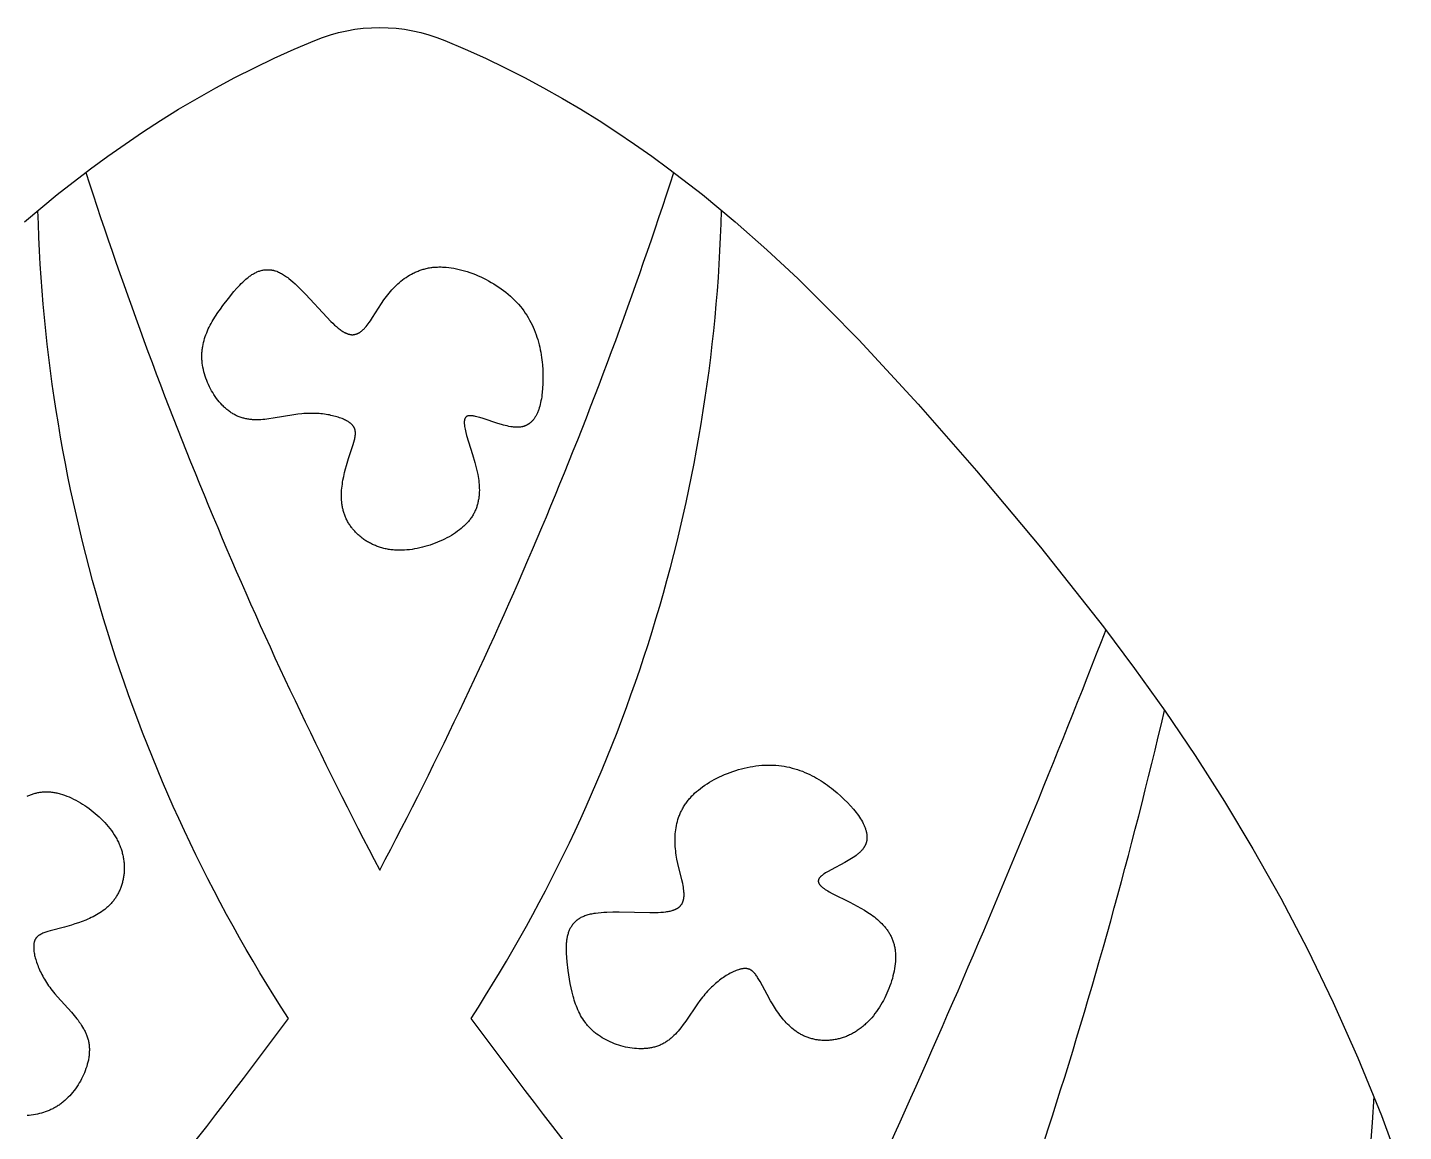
# Model space of a CAD drawing. Extents: x -66 to 16, y -52 to 43.
# Drawn here: x -52.13 to -35.99, y -23.08 to -10.13 of the extents above; entities that cross this region are included whole.
import ezdxf

# ---------------------------------------------------------------- set-up
doc = ezdxf.new("R2010")
doc.units = 0
doc.layers.add('CURVES', color=7, linetype='CONTINUOUS')
doc.layers.add('DEFAULT', color=7, linetype='CONTINUOUS')

msp = doc.modelspace()

# ---------------------------------------------------------------- linework, layer by layer
at = {"layer": 'CURVES'}
msp.add_lwpolyline([(-52.167, -12.41), (-51.784, -12.093), (-51.392, -11.789), (-51.191, -11.642), (-50.988, -11.499), (-50.781, -11.36), (-50.572, -11.224), (-50.359, -11.092), (-50.142, -10.964), (-49.922, -10.84), (-49.699, -10.72), (-49.471, -10.605), (-49.239, -10.493), (-49.003, -10.387), (-48.763, -10.284, -0.198273), (-47.237, -10.284), (-46.997, -10.387), (-46.761, -10.493), (-46.529, -10.605), (-46.301, -10.72), (-46.078, -10.84), (-45.858, -10.964), (-45.641, -11.092), (-45.428, -11.224), (-45.219, -11.36), (-45.012, -11.499), (-44.809, -11.642), (-44.608, -11.789), (-44.216, -12.093), (-43.833, -12.41), (-43.46, -12.74), (-43.094, -13.081), (-42.735, -13.434), (-42.381, -13.796), (-41.686, -14.549), (-41, -15.333), (-40.251, -16.226), (-39.512, -17.161), (-39.148, -17.649), (-38.79, -18.152), (-38.438, -18.671), (-38.094, -19.208), (-37.758, -19.765), (-37.433, -20.343), (-37.119, -20.943), (-36.816, -21.568), (-36.527, -22.217), (-36.252, -22.894), (-35.993, -23.599)], format="xyb", dxfattribs=at)
at = {"layer": 'DEFAULT'}
for points in [[(-51.448, -11.832, 0.043225), (-48, -20.015, 0.043225), (-44.552, -11.832)], [(-56.515, -17.196, 0.02083), (-52.612, -26.148, 0.021642), (-49.072, -21.753, -0.137874), (-52.009, -12.277)], [(-39.485, -17.196, -0.02083), (-43.388, -26.148, -0.021642), (-46.928, -21.753, 0.137874), (-43.991, -12.277)], [(-36.34, -22.671, -0.038967), (-37.732, -32.322), (-41.921, -27.823, 0.04124), (-38.796, -18.143)]]:
    msp.add_lwpolyline(points, format="xyb", dxfattribs=at)
for points in [[(-47.951, -13.328), (-47.936, -13.308), (-47.921, -13.288), (-47.906, -13.268), (-47.89, -13.248), (-47.874, -13.229), (-47.858, -13.21), (-47.841, -13.192), (-47.824, -13.174), (-47.806, -13.157), (-47.788, -13.14), (-47.77, -13.123), (-47.751, -13.108), (-47.732, -13.092), (-47.712, -13.078), (-47.692, -13.064), (-47.671, -13.05), (-47.65, -13.037), (-47.629, -13.025), (-47.607, -13.014), (-47.596, -13.008), (-47.585, -13.003), (-47.573, -12.998), (-47.562, -12.993), (-47.55, -12.989), (-47.539, -12.984), (-47.527, -12.98), (-47.515, -12.976), (-47.503, -12.972), (-47.491, -12.968), (-47.479, -12.965), (-47.466, -12.962), (-47.454, -12.959), (-47.441, -12.956), (-47.428, -12.953), (-47.415, -12.951), (-47.402, -12.949), (-47.389, -12.947), (-47.376, -12.945), (-47.362, -12.944), (-47.349, -12.943), (-47.335, -12.942), (-47.321, -12.942), (-47.307, -12.941), (-47.293, -12.941), (-47.279, -12.941), (-47.265, -12.942), (-47.25, -12.942), (-47.221, -12.944), (-47.191, -12.947), (-47.161, -12.952), (-47.13, -12.957), (-47.099, -12.963), (-47.068, -12.97), (-47.037, -12.978), (-47.005, -12.987), (-46.974, -12.996), (-46.942, -13.007), (-46.91, -13.019), (-46.879, -13.031), (-46.847, -13.044), (-46.816, -13.058), (-46.785, -13.073), (-46.754, -13.088), (-46.723, -13.105), (-46.693, -13.122), (-46.663, -13.139), (-46.633, -13.158), (-46.604, -13.177), (-46.576, -13.197), (-46.548, -13.217), (-46.521, -13.238), (-46.494, -13.26), (-46.468, -13.283), (-46.443, -13.305), (-46.419, -13.329), (-46.395, -13.353), (-46.373, -13.378), (-46.351, -13.403), (-46.331, -13.428), (-46.311, -13.454), (-46.293, -13.481), (-46.275, -13.508), (-46.259, -13.535), (-46.243, -13.563), (-46.228, -13.591), (-46.214, -13.619), (-46.201, -13.648), (-46.189, -13.676), (-46.177, -13.705), (-46.166, -13.735), (-46.157, -13.764), (-46.147, -13.793), (-46.139, -13.823), (-46.131, -13.853), (-46.124, -13.882), (-46.118, -13.912), (-46.112, -13.942), (-46.107, -13.971), (-46.103, -14.001), (-46.099, -14.03), (-46.096, -14.059), (-46.093, -14.089), (-46.089, -14.146), (-46.087, -14.203), (-46.087, -14.258), (-46.088, -14.312), (-46.091, -14.364), (-46.095, -14.415), (-46.098, -14.439), (-46.101, -14.463), (-46.105, -14.486), (-46.109, -14.509), (-46.113, -14.531), (-46.118, -14.552), (-46.124, -14.573), (-46.13, -14.593), (-46.136, -14.613), (-46.14, -14.622), (-46.143, -14.632), (-46.147, -14.641), (-46.15, -14.65), (-46.154, -14.658), (-46.158, -14.667), (-46.163, -14.675), (-46.167, -14.683), (-46.171, -14.691), (-46.176, -14.699), (-46.181, -14.706), (-46.186, -14.714), (-46.191, -14.721), (-46.196, -14.728), (-46.201, -14.734), (-46.206, -14.741), (-46.212, -14.747), (-46.218, -14.753), (-46.224, -14.759), (-46.23, -14.764), (-46.236, -14.769), (-46.239, -14.772), (-46.242, -14.774), (-46.245, -14.777), (-46.249, -14.779), (-46.252, -14.781), (-46.255, -14.784), (-46.259, -14.786), (-46.262, -14.788), (-46.266, -14.79), (-46.269, -14.792), (-46.273, -14.794), (-46.276, -14.796), (-46.28, -14.798), (-46.283, -14.799), (-46.287, -14.801), (-46.291, -14.803), (-46.295, -14.804), (-46.298, -14.806), (-46.302, -14.807), (-46.306, -14.808), (-46.31, -14.81), (-46.314, -14.811), (-46.318, -14.812), (-46.322, -14.813), (-46.326, -14.814), (-46.331, -14.815), (-46.335, -14.816), (-46.339, -14.817), (-46.348, -14.818), (-46.356, -14.819), (-46.365, -14.82), (-46.375, -14.821), (-46.384, -14.821), (-46.393, -14.821), (-46.403, -14.821), (-46.413, -14.82), (-46.423, -14.819), (-46.433, -14.818), (-46.443, -14.817), (-46.453, -14.816), (-46.464, -14.814), (-46.485, -14.81), (-46.506, -14.806), (-46.528, -14.801), (-46.55, -14.795), (-46.572, -14.789), (-46.616, -14.776), (-46.787, -14.719), (-46.826, -14.707), (-46.844, -14.701), (-46.862, -14.697), (-46.879, -14.693), (-46.887, -14.691), (-46.895, -14.689), (-46.903, -14.688), (-46.91, -14.687), (-46.918, -14.686), (-46.925, -14.685), (-46.932, -14.685), (-46.935, -14.685), (-46.938, -14.685), (-46.941, -14.685), (-46.944, -14.685), (-46.947, -14.685), (-46.95, -14.685), (-46.953, -14.686), (-46.956, -14.686), (-46.959, -14.686), (-46.961, -14.687), (-46.964, -14.688), (-46.965, -14.688), (-46.966, -14.688), (-46.968, -14.689), (-46.969, -14.689), (-46.97, -14.689), (-46.971, -14.69), (-46.972, -14.69), (-46.974, -14.691), (-46.975, -14.691), (-46.976, -14.692), (-46.977, -14.692), (-46.978, -14.693), (-46.979, -14.693), (-46.98, -14.694), (-46.981, -14.694), (-46.982, -14.695), (-46.983, -14.696), (-46.984, -14.696), (-46.985, -14.697), (-46.986, -14.698), (-46.986, -14.698), (-46.987, -14.699), (-46.988, -14.7), (-46.989, -14.701), (-46.99, -14.701), (-46.991, -14.702), (-46.991, -14.703), (-46.992, -14.704), (-46.993, -14.705), (-46.994, -14.706), (-46.994, -14.707), (-46.995, -14.707), (-46.996, -14.708), (-46.996, -14.709), (-46.997, -14.71), (-46.998, -14.711), (-46.998, -14.712), (-46.999, -14.713), (-46.999, -14.714), (-47, -14.715), (-47, -14.716), (-47.001, -14.718), (-47.001, -14.719), (-47.002, -14.72), (-47.003, -14.722), (-47.004, -14.724), (-47.004, -14.727), (-47.005, -14.729), (-47.006, -14.732), (-47.007, -14.735), (-47.007, -14.737), (-47.008, -14.74), (-47.008, -14.743), (-47.008, -14.746), (-47.009, -14.749), (-47.009, -14.752), (-47.009, -14.755), (-47.009, -14.758), (-47.009, -14.761), (-47.009, -14.768), (-47.009, -14.774), (-47.009, -14.781), (-47.008, -14.789), (-47.008, -14.796), (-47.007, -14.804), (-47.006, -14.811), (-47.003, -14.828), (-46.999, -14.845), (-46.995, -14.862), (-46.991, -14.881), (-46.981, -14.919), (-46.912, -15.139), (-46.884, -15.234), (-46.872, -15.281), (-46.861, -15.328), (-46.851, -15.375), (-46.847, -15.398), (-46.843, -15.422), (-46.84, -15.445), (-46.837, -15.468), (-46.835, -15.491), (-46.834, -15.514), (-46.833, -15.537), (-46.832, -15.559), (-46.833, -15.582), (-46.834, -15.604), (-46.836, -15.626), (-46.837, -15.637), (-46.838, -15.648), (-46.84, -15.659), (-46.842, -15.67), (-46.844, -15.681), (-46.846, -15.692), (-46.848, -15.703), (-46.851, -15.714), (-46.854, -15.724), (-46.857, -15.735), (-46.86, -15.745), (-46.863, -15.756), (-46.867, -15.766), (-46.871, -15.777), (-46.875, -15.787), (-46.88, -15.798), (-46.884, -15.808), (-46.889, -15.818), (-46.894, -15.828), (-46.9, -15.838), (-46.906, -15.848), (-46.911, -15.858), (-46.918, -15.868), (-46.924, -15.878), (-46.931, -15.888), (-46.938, -15.897), (-46.945, -15.907), (-46.953, -15.916), (-46.961, -15.926), (-46.969, -15.935), (-46.977, -15.945), (-46.986, -15.954), (-46.995, -15.963), (-47.005, -15.972), (-47.014, -15.981), (-47.024, -15.99), (-47.044, -16.007), (-47.066, -16.025), (-47.088, -16.041), (-47.111, -16.058), (-47.136, -16.073), (-47.16, -16.089), (-47.186, -16.104), (-47.212, -16.118), (-47.239, -16.132), (-47.266, -16.145), (-47.294, -16.158), (-47.323, -16.17), (-47.351, -16.182), (-47.381, -16.192), (-47.41, -16.202), (-47.44, -16.212), (-47.47, -16.221), (-47.5, -16.229), (-47.53, -16.236), (-47.561, -16.242), (-47.591, -16.248), (-47.621, -16.253), (-47.651, -16.257), (-47.681, -16.26), (-47.711, -16.262), (-47.741, -16.263), (-47.77, -16.263), (-47.799, -16.263), (-47.814, -16.262), (-47.828, -16.261), (-47.842, -16.26), (-47.856, -16.259), (-47.87, -16.257), (-47.884, -16.255), (-47.897, -16.253), (-47.911, -16.25), (-47.924, -16.248), (-47.938, -16.245), (-47.951, -16.242), (-47.964, -16.239), (-47.977, -16.235), (-47.99, -16.231), (-48.002, -16.227), (-48.015, -16.223), (-48.027, -16.219), (-48.039, -16.214), (-48.051, -16.209), (-48.063, -16.204), (-48.075, -16.199), (-48.087, -16.194), (-48.098, -16.188), (-48.11, -16.182), (-48.121, -16.176), (-48.132, -16.17), (-48.143, -16.164), (-48.154, -16.157), (-48.164, -16.151), (-48.175, -16.144), (-48.185, -16.137), (-48.195, -16.13), (-48.205, -16.122), (-48.215, -16.115), (-48.224, -16.107), (-48.234, -16.099), (-48.243, -16.092), (-48.252, -16.083), (-48.261, -16.075), (-48.269, -16.067), (-48.278, -16.058), (-48.286, -16.05), (-48.294, -16.041), (-48.302, -16.032), (-48.31, -16.023), (-48.318, -16.014), (-48.325, -16.004), (-48.332, -15.995), (-48.339, -15.985), (-48.346, -15.976), (-48.352, -15.966), (-48.359, -15.956), (-48.365, -15.946), (-48.371, -15.936), (-48.377, -15.926), (-48.382, -15.916), (-48.387, -15.906), (-48.393, -15.895), (-48.397, -15.885), (-48.402, -15.874), (-48.406, -15.864), (-48.411, -15.853), (-48.415, -15.842), (-48.418, -15.831), (-48.422, -15.82), (-48.425, -15.809), (-48.428, -15.798), (-48.431, -15.787), (-48.434, -15.776), (-48.436, -15.765), (-48.438, -15.753), (-48.44, -15.742), (-48.442, -15.731), (-48.444, -15.719), (-48.446, -15.697), (-48.448, -15.674), (-48.449, -15.651), (-48.449, -15.627), (-48.449, -15.604), (-48.448, -15.581), (-48.447, -15.558), (-48.445, -15.535), (-48.442, -15.512), (-48.439, -15.489), (-48.436, -15.466), (-48.432, -15.443), (-48.423, -15.398), (-48.413, -15.353), (-48.402, -15.31), (-48.39, -15.268), (-48.366, -15.188), (-48.312, -15.023), (-48.304, -14.995), (-48.297, -14.97), (-48.294, -14.958), (-48.292, -14.946), (-48.29, -14.935), (-48.288, -14.924), (-48.287, -14.918), (-48.287, -14.913), (-48.286, -14.908), (-48.286, -14.903), (-48.286, -14.897), (-48.286, -14.892), (-48.286, -14.888), (-48.286, -14.883), (-48.286, -14.878), (-48.286, -14.873), (-48.287, -14.869), (-48.287, -14.864), (-48.288, -14.86), (-48.289, -14.855), (-48.29, -14.851), (-48.291, -14.847), (-48.293, -14.842), (-48.294, -14.838), (-48.295, -14.836), (-48.296, -14.834), (-48.297, -14.832), (-48.297, -14.83), (-48.298, -14.828), (-48.299, -14.826), (-48.3, -14.824), (-48.301, -14.822), (-48.302, -14.82), (-48.304, -14.818), (-48.306, -14.814), (-48.308, -14.811), (-48.311, -14.807), (-48.314, -14.803), (-48.317, -14.799), (-48.32, -14.796), (-48.323, -14.792), (-48.327, -14.788), (-48.331, -14.785), (-48.334, -14.781), (-48.339, -14.778), (-48.343, -14.774), (-48.347, -14.771), (-48.352, -14.768), (-48.356, -14.764), (-48.361, -14.761), (-48.366, -14.757), (-48.372, -14.754), (-48.377, -14.751), (-48.389, -14.744), (-48.401, -14.738), (-48.413, -14.732), (-48.427, -14.726), (-48.441, -14.72), (-48.455, -14.714), (-48.471, -14.709), (-48.486, -14.704), (-48.503, -14.699), (-48.519, -14.694), (-48.537, -14.689), (-48.554, -14.685), (-48.573, -14.681), (-48.591, -14.677), (-48.61, -14.674), (-48.63, -14.671), (-48.65, -14.668), (-48.67, -14.665), (-48.691, -14.663), (-48.712, -14.661), (-48.733, -14.66), (-48.755, -14.659), (-48.777, -14.658), (-48.799, -14.658), (-48.822, -14.658), (-48.844, -14.659), (-48.867, -14.66), (-48.89, -14.661), (-48.914, -14.663), (-48.961, -14.669), (-49.009, -14.675), (-49.251, -14.716), (-49.3, -14.723), (-49.348, -14.729), (-49.372, -14.731), (-49.396, -14.732), (-49.42, -14.733), (-49.444, -14.733), (-49.467, -14.733), (-49.491, -14.732), (-49.502, -14.731), (-49.514, -14.73), (-49.525, -14.728), (-49.537, -14.727), (-49.548, -14.725), (-49.56, -14.723), (-49.571, -14.721), (-49.582, -14.719), (-49.593, -14.716), (-49.604, -14.713), (-49.615, -14.71), (-49.626, -14.706), (-49.637, -14.703), (-49.648, -14.699), (-49.659, -14.694), (-49.67, -14.69), (-49.68, -14.685), (-49.691, -14.68), (-49.701, -14.674), (-49.712, -14.669), (-49.722, -14.663), (-49.732, -14.656), (-49.742, -14.65), (-49.752, -14.643), (-49.762, -14.636), (-49.772, -14.628), (-49.782, -14.621), (-49.792, -14.613), (-49.801, -14.605), (-49.811, -14.597), (-49.82, -14.588), (-49.829, -14.58), (-49.838, -14.571), (-49.847, -14.561), (-49.865, -14.543), (-49.882, -14.523), (-49.898, -14.503), (-49.914, -14.482), (-49.93, -14.46), (-49.945, -14.438), (-49.959, -14.415), (-49.972, -14.392), (-49.985, -14.369), (-49.998, -14.345), (-50.009, -14.32), (-50.02, -14.296), (-50.03, -14.271), (-50.039, -14.246), (-50.048, -14.22), (-50.056, -14.195), (-50.063, -14.169), (-50.069, -14.144), (-50.074, -14.118), (-50.079, -14.093), (-50.082, -14.068), (-50.084, -14.055), (-50.085, -14.043), (-50.086, -14.03), (-50.087, -14.018), (-50.087, -14.005), (-50.087, -13.993), (-50.087, -13.98), (-50.087, -13.968), (-50.087, -13.956), (-50.086, -13.944), (-50.085, -13.932), (-50.084, -13.92), (-50.082, -13.908), (-50.081, -13.896), (-50.079, -13.884), (-50.077, -13.872), (-50.073, -13.849), (-50.067, -13.826), (-50.061, -13.803), (-50.055, -13.78), (-50.047, -13.757), (-50.039, -13.735), (-50.03, -13.712), (-50.021, -13.69), (-50.011, -13.668), (-50, -13.646), (-49.989, -13.624), (-49.978, -13.603), (-49.965, -13.581), (-49.953, -13.56), (-49.927, -13.517), (-49.899, -13.475), (-49.869, -13.434), (-49.839, -13.392), (-49.776, -13.31), (-49.71, -13.23), (-49.677, -13.191), (-49.643, -13.154), (-49.625, -13.136), (-49.608, -13.119), (-49.59, -13.102), (-49.572, -13.086), (-49.554, -13.071), (-49.545, -13.064), (-49.536, -13.057), (-49.527, -13.05), (-49.517, -13.044), (-49.508, -13.037), (-49.499, -13.031), (-49.489, -13.025), (-49.48, -13.02), (-49.47, -13.015), (-49.46, -13.01), (-49.451, -13.005), (-49.441, -13), (-49.431, -12.996), (-49.421, -12.992), (-49.411, -12.989), (-49.401, -12.986), (-49.391, -12.983), (-49.381, -12.98), (-49.371, -12.978), (-49.361, -12.976), (-49.355, -12.976), (-49.35, -12.975), (-49.345, -12.974), (-49.34, -12.974), (-49.335, -12.973), (-49.329, -12.973), (-49.324, -12.973), (-49.319, -12.973), (-49.314, -12.973), (-49.308, -12.973), (-49.303, -12.973), (-49.298, -12.973), (-49.292, -12.974), (-49.287, -12.974), (-49.281, -12.975), (-49.276, -12.975), (-49.27, -12.976), (-49.265, -12.977), (-49.26, -12.978), (-49.254, -12.979), (-49.248, -12.98), (-49.243, -12.982), (-49.237, -12.983), (-49.232, -12.985), (-49.226, -12.986), (-49.221, -12.988), (-49.209, -12.992), (-49.198, -12.996), (-49.186, -13.001), (-49.175, -13.007), (-49.163, -13.012), (-49.152, -13.019), (-49.14, -13.026), (-49.128, -13.033), (-49.116, -13.041), (-49.104, -13.049), (-49.092, -13.057), (-49.08, -13.066), (-49.068, -13.076), (-49.043, -13.095), (-49.018, -13.116), (-48.993, -13.139), (-48.968, -13.162), (-48.918, -13.212), (-48.868, -13.264), (-48.621, -13.531), (-48.575, -13.579), (-48.552, -13.601), (-48.53, -13.622), (-48.508, -13.641), (-48.487, -13.659), (-48.476, -13.667), (-48.466, -13.675), (-48.455, -13.683), (-48.445, -13.69), (-48.435, -13.696), (-48.426, -13.702), (-48.416, -13.708), (-48.411, -13.71), (-48.406, -13.713), (-48.402, -13.715), (-48.397, -13.717), (-48.392, -13.719), (-48.388, -13.721), (-48.383, -13.723), (-48.379, -13.725), (-48.374, -13.726), (-48.37, -13.728), (-48.365, -13.729), (-48.361, -13.73), (-48.356, -13.731), (-48.352, -13.732), (-48.348, -13.733), (-48.344, -13.733), (-48.339, -13.734), (-48.335, -13.734), (-48.331, -13.735), (-48.327, -13.735), (-48.323, -13.735), (-48.319, -13.735), (-48.315, -13.735), (-48.311, -13.735), (-48.307, -13.734), (-48.303, -13.734), (-48.299, -13.733), (-48.295, -13.733), (-48.291, -13.732), (-48.287, -13.731), (-48.283, -13.73), (-48.279, -13.729), (-48.276, -13.728), (-48.272, -13.726), (-48.268, -13.725), (-48.264, -13.724), (-48.261, -13.722), (-48.257, -13.72), (-48.253, -13.719), (-48.25, -13.717), (-48.246, -13.715), (-48.242, -13.713), (-48.239, -13.711), (-48.235, -13.709), (-48.232, -13.706), (-48.228, -13.704), (-48.225, -13.701), (-48.221, -13.699), (-48.214, -13.694), (-48.208, -13.688), (-48.201, -13.682), (-48.194, -13.676), (-48.187, -13.669), (-48.181, -13.663), (-48.174, -13.656), (-48.168, -13.648), (-48.161, -13.641), (-48.148, -13.625), (-48.135, -13.609), (-48.123, -13.591), (-48.11, -13.573), (-48.085, -13.535), (-47.98, -13.37)], [(-44.514, -19.887), (-44.518, -19.862), (-44.522, -19.838), (-44.526, -19.813), (-44.529, -19.788), (-44.532, -19.763), (-44.534, -19.738), (-44.536, -19.713), (-44.537, -19.689), (-44.537, -19.664), (-44.537, -19.639), (-44.536, -19.614), (-44.534, -19.59), (-44.532, -19.565), (-44.529, -19.541), (-44.525, -19.517), (-44.521, -19.493), (-44.515, -19.469), (-44.509, -19.445), (-44.503, -19.421), (-44.499, -19.409), (-44.495, -19.398), (-44.491, -19.386), (-44.486, -19.374), (-44.482, -19.363), (-44.477, -19.351), (-44.472, -19.34), (-44.466, -19.329), (-44.461, -19.317), (-44.455, -19.306), (-44.449, -19.295), (-44.443, -19.283), (-44.436, -19.272), (-44.429, -19.261), (-44.422, -19.25), (-44.415, -19.239), (-44.407, -19.228), (-44.4, -19.218), (-44.392, -19.207), (-44.383, -19.196), (-44.375, -19.186), (-44.366, -19.175), (-44.357, -19.165), (-44.347, -19.155), (-44.338, -19.144), (-44.328, -19.134), (-44.317, -19.124), (-44.307, -19.114), (-44.285, -19.094), (-44.262, -19.075), (-44.238, -19.056), (-44.214, -19.038), (-44.188, -19.019), (-44.161, -19.002), (-44.134, -18.985), (-44.106, -18.968), (-44.077, -18.952), (-44.047, -18.937), (-44.017, -18.922), (-43.986, -18.908), (-43.955, -18.894), (-43.923, -18.881), (-43.891, -18.869), (-43.858, -18.857), (-43.825, -18.846), (-43.792, -18.836), (-43.758, -18.827), (-43.725, -18.818), (-43.691, -18.811), (-43.657, -18.804), (-43.623, -18.798), (-43.588, -18.793), (-43.554, -18.789), (-43.52, -18.785), (-43.486, -18.783), (-43.453, -18.782), (-43.419, -18.782), (-43.386, -18.782), (-43.353, -18.784), (-43.32, -18.787), (-43.288, -18.791), (-43.256, -18.796), (-43.224, -18.802), (-43.193, -18.809), (-43.162, -18.817), (-43.131, -18.825), (-43.101, -18.835), (-43.072, -18.845), (-43.042, -18.856), (-43.014, -18.868), (-42.985, -18.88), (-42.957, -18.894), (-42.929, -18.907), (-42.902, -18.922), (-42.876, -18.937), (-42.849, -18.952), (-42.823, -18.968), (-42.798, -18.985), (-42.773, -19.001), (-42.749, -19.019), (-42.725, -19.036), (-42.702, -19.054), (-42.679, -19.072), (-42.634, -19.109), (-42.592, -19.147), (-42.552, -19.185), (-42.514, -19.223), (-42.478, -19.262), (-42.445, -19.3), (-42.429, -19.318), (-42.414, -19.337), (-42.4, -19.356), (-42.386, -19.375), (-42.374, -19.393), (-42.362, -19.412), (-42.35, -19.43), (-42.34, -19.448), (-42.33, -19.466), (-42.326, -19.475), (-42.321, -19.484), (-42.317, -19.493), (-42.314, -19.502), (-42.31, -19.511), (-42.307, -19.52), (-42.304, -19.529), (-42.301, -19.537), (-42.298, -19.546), (-42.296, -19.555), (-42.294, -19.563), (-42.292, -19.572), (-42.29, -19.58), (-42.289, -19.589), (-42.287, -19.597), (-42.287, -19.606), (-42.286, -19.614), (-42.286, -19.622), (-42.286, -19.63), (-42.286, -19.638), (-42.286, -19.647), (-42.287, -19.651), (-42.287, -19.655), (-42.287, -19.659), (-42.288, -19.663), (-42.289, -19.667), (-42.289, -19.671), (-42.29, -19.675), (-42.291, -19.678), (-42.292, -19.682), (-42.293, -19.686), (-42.294, -19.69), (-42.295, -19.694), (-42.296, -19.698), (-42.298, -19.702), (-42.299, -19.706), (-42.3, -19.709), (-42.302, -19.713), (-42.303, -19.717), (-42.305, -19.721), (-42.307, -19.725), (-42.309, -19.728), (-42.311, -19.732), (-42.313, -19.736), (-42.315, -19.739), (-42.317, -19.743), (-42.319, -19.747), (-42.321, -19.75), (-42.324, -19.754), (-42.329, -19.761), (-42.334, -19.768), (-42.339, -19.775), (-42.345, -19.782), (-42.352, -19.789), (-42.358, -19.796), (-42.365, -19.803), (-42.372, -19.809), (-42.38, -19.816), (-42.387, -19.823), (-42.395, -19.829), (-42.403, -19.836), (-42.412, -19.842), (-42.429, -19.855), (-42.447, -19.867), (-42.466, -19.879), (-42.485, -19.891), (-42.505, -19.903), (-42.545, -19.925), (-42.704, -20.01), (-42.74, -20.029), (-42.757, -20.039), (-42.772, -20.048), (-42.787, -20.058), (-42.794, -20.063), (-42.8, -20.067), (-42.807, -20.072), (-42.813, -20.077), (-42.818, -20.081), (-42.824, -20.086), (-42.829, -20.09), (-42.831, -20.093), (-42.833, -20.095), (-42.835, -20.097), (-42.838, -20.1), (-42.84, -20.102), (-42.841, -20.104), (-42.843, -20.106), (-42.845, -20.109), (-42.846, -20.111), (-42.848, -20.113), (-42.849, -20.116), (-42.85, -20.117), (-42.851, -20.118), (-42.851, -20.119), (-42.852, -20.12), (-42.852, -20.121), (-42.853, -20.122), (-42.853, -20.124), (-42.854, -20.125), (-42.854, -20.126), (-42.854, -20.127), (-42.855, -20.128), (-42.855, -20.129), (-42.855, -20.13), (-42.856, -20.131), (-42.856, -20.133), (-42.856, -20.134), (-42.856, -20.135), (-42.857, -20.136), (-42.857, -20.137), (-42.857, -20.138), (-42.857, -20.139), (-42.857, -20.14), (-42.857, -20.142), (-42.857, -20.143), (-42.857, -20.144), (-42.857, -20.145), (-42.857, -20.146), (-42.857, -20.147), (-42.857, -20.148), (-42.857, -20.15), (-42.857, -20.151), (-42.856, -20.152), (-42.856, -20.153), (-42.856, -20.154), (-42.856, -20.155), (-42.855, -20.156), (-42.855, -20.157), (-42.855, -20.159), (-42.854, -20.16), (-42.854, -20.161), (-42.854, -20.162), (-42.853, -20.163), (-42.853, -20.164), (-42.852, -20.165), (-42.851, -20.168), (-42.85, -20.17), (-42.849, -20.172), (-42.848, -20.174), (-42.846, -20.177), (-42.845, -20.179), (-42.843, -20.181), (-42.842, -20.183), (-42.84, -20.186), (-42.838, -20.188), (-42.836, -20.19), (-42.834, -20.192), (-42.832, -20.195), (-42.83, -20.197), (-42.828, -20.199), (-42.823, -20.204), (-42.818, -20.208), (-42.813, -20.213), (-42.807, -20.218), (-42.801, -20.222), (-42.795, -20.227), (-42.789, -20.231), (-42.775, -20.241), (-42.76, -20.25), (-42.745, -20.259), (-42.728, -20.269), (-42.693, -20.288), (-42.487, -20.391), (-42.4, -20.436), (-42.357, -20.46), (-42.316, -20.484), (-42.275, -20.51), (-42.255, -20.523), (-42.236, -20.536), (-42.217, -20.55), (-42.198, -20.564), (-42.18, -20.579), (-42.163, -20.593), (-42.146, -20.609), (-42.129, -20.624), (-42.113, -20.64), (-42.098, -20.656), (-42.083, -20.673), (-42.076, -20.681), (-42.069, -20.69), (-42.062, -20.699), (-42.055, -20.707), (-42.049, -20.716), (-42.042, -20.726), (-42.036, -20.735), (-42.03, -20.744), (-42.025, -20.753), (-42.019, -20.763), (-42.014, -20.773), (-42.008, -20.782), (-42.003, -20.792), (-41.999, -20.802), (-41.994, -20.813), (-41.99, -20.823), (-41.986, -20.833), (-41.982, -20.844), (-41.978, -20.855), (-41.974, -20.866), (-41.971, -20.877), (-41.968, -20.888), (-41.965, -20.899), (-41.963, -20.911), (-41.96, -20.922), (-41.958, -20.934), (-41.956, -20.946), (-41.955, -20.958), (-41.953, -20.97), (-41.952, -20.983), (-41.951, -20.995), (-41.951, -21.008), (-41.95, -21.021), (-41.95, -21.034), (-41.95, -21.047), (-41.951, -21.06), (-41.952, -21.087), (-41.955, -21.115), (-41.958, -21.142), (-41.963, -21.17), (-41.968, -21.199), (-41.974, -21.227), (-41.981, -21.256), (-41.988, -21.285), (-41.997, -21.314), (-42.006, -21.343), (-42.017, -21.372), (-42.028, -21.401), (-42.039, -21.429), (-42.052, -21.458), (-42.065, -21.486), (-42.078, -21.514), (-42.093, -21.542), (-42.108, -21.569), (-42.124, -21.596), (-42.14, -21.622), (-42.157, -21.648), (-42.175, -21.673), (-42.193, -21.698), (-42.211, -21.722), (-42.23, -21.745), (-42.25, -21.767), (-42.27, -21.788), (-42.29, -21.809), (-42.301, -21.819), (-42.311, -21.828), (-42.322, -21.838), (-42.333, -21.847), (-42.344, -21.856), (-42.355, -21.864), (-42.366, -21.873), (-42.377, -21.881), (-42.388, -21.889), (-42.399, -21.896), (-42.41, -21.904), (-42.422, -21.911), (-42.433, -21.918), (-42.445, -21.924), (-42.457, -21.931), (-42.468, -21.937), (-42.48, -21.943), (-42.492, -21.948), (-42.504, -21.954), (-42.515, -21.959), (-42.527, -21.964), (-42.539, -21.969), (-42.551, -21.973), (-42.563, -21.977), (-42.575, -21.981), (-42.588, -21.985), (-42.6, -21.988), (-42.612, -21.992), (-42.624, -21.995), (-42.636, -21.997), (-42.648, -22), (-42.66, -22.002), (-42.673, -22.004), (-42.685, -22.006), (-42.697, -22.008), (-42.709, -22.009), (-42.721, -22.01), (-42.733, -22.011), (-42.745, -22.012), (-42.757, -22.012), (-42.769, -22.013), (-42.781, -22.013), (-42.793, -22.012), (-42.805, -22.012), (-42.817, -22.011), (-42.829, -22.01), (-42.841, -22.009), (-42.853, -22.008), (-42.864, -22.006), (-42.876, -22.005), (-42.887, -22.003), (-42.899, -22), (-42.91, -21.998), (-42.922, -21.995), (-42.933, -21.992), (-42.944, -21.989), (-42.955, -21.986), (-42.966, -21.983), (-42.977, -21.979), (-42.988, -21.975), (-42.999, -21.971), (-43.01, -21.966), (-43.02, -21.962), (-43.031, -21.957), (-43.041, -21.952), (-43.051, -21.947), (-43.061, -21.941), (-43.071, -21.936), (-43.081, -21.93), (-43.091, -21.924), (-43.1, -21.918), (-43.11, -21.911), (-43.119, -21.905), (-43.129, -21.898), (-43.147, -21.884), (-43.165, -21.869), (-43.182, -21.854), (-43.199, -21.838), (-43.216, -21.822), (-43.232, -21.805), (-43.247, -21.788), (-43.263, -21.771), (-43.278, -21.753), (-43.292, -21.735), (-43.306, -21.716), (-43.32, -21.698), (-43.346, -21.66), (-43.371, -21.622), (-43.395, -21.584), (-43.417, -21.547), (-43.458, -21.474), (-43.54, -21.32), (-43.554, -21.296), (-43.568, -21.273), (-43.575, -21.263), (-43.582, -21.253), (-43.589, -21.243), (-43.595, -21.235), (-43.599, -21.23), (-43.602, -21.226), (-43.606, -21.222), (-43.609, -21.219), (-43.613, -21.215), (-43.616, -21.211), (-43.62, -21.208), (-43.623, -21.205), (-43.627, -21.202), (-43.63, -21.199), (-43.634, -21.196), (-43.638, -21.193), (-43.642, -21.191), (-43.645, -21.188), (-43.649, -21.186), (-43.653, -21.184), (-43.657, -21.182), (-43.661, -21.18), (-43.663, -21.179), (-43.665, -21.178), (-43.667, -21.177), (-43.669, -21.177), (-43.671, -21.176), (-43.674, -21.175), (-43.676, -21.175), (-43.678, -21.174), (-43.68, -21.173), (-43.682, -21.173), (-43.687, -21.172), (-43.691, -21.171), (-43.696, -21.17), (-43.7, -21.17), (-43.705, -21.169), (-43.71, -21.169), (-43.715, -21.169), (-43.72, -21.169), (-43.725, -21.169), (-43.73, -21.17), (-43.735, -21.17), (-43.741, -21.171), (-43.746, -21.172), (-43.752, -21.173), (-43.758, -21.174), (-43.764, -21.175), (-43.77, -21.176), (-43.776, -21.178), (-43.782, -21.179), (-43.794, -21.183), (-43.807, -21.187), (-43.821, -21.192), (-43.834, -21.198), (-43.848, -21.204), (-43.862, -21.211), (-43.877, -21.218), (-43.891, -21.225), (-43.906, -21.234), (-43.921, -21.242), (-43.937, -21.252), (-43.952, -21.262), (-43.967, -21.272), (-43.983, -21.283), (-43.999, -21.294), (-44.015, -21.306), (-44.03, -21.319), (-44.046, -21.332), (-44.062, -21.345), (-44.078, -21.359), (-44.094, -21.374), (-44.109, -21.388), (-44.125, -21.404), (-44.141, -21.42), (-44.156, -21.436), (-44.171, -21.453), (-44.187, -21.47), (-44.201, -21.488), (-44.216, -21.506), (-44.245, -21.544), (-44.273, -21.583), (-44.412, -21.787), (-44.44, -21.826), (-44.47, -21.865), (-44.485, -21.884), (-44.501, -21.902), (-44.517, -21.92), (-44.533, -21.937), (-44.549, -21.954), (-44.566, -21.97), (-44.575, -21.978), (-44.584, -21.985), (-44.593, -21.993), (-44.602, -22), (-44.611, -22.007), (-44.62, -22.014), (-44.629, -22.02), (-44.639, -22.027), (-44.649, -22.033), (-44.658, -22.039), (-44.668, -22.045), (-44.678, -22.05), (-44.689, -22.056), (-44.699, -22.061), (-44.71, -22.066), (-44.72, -22.07), (-44.731, -22.074), (-44.742, -22.078), (-44.753, -22.082), (-44.765, -22.086), (-44.776, -22.089), (-44.788, -22.092), (-44.8, -22.095), (-44.812, -22.097), (-44.824, -22.1), (-44.836, -22.102), (-44.848, -22.103), (-44.86, -22.105), (-44.873, -22.106), (-44.885, -22.107), (-44.898, -22.108), (-44.91, -22.109), (-44.923, -22.109), (-44.936, -22.109), (-44.962, -22.109), (-44.988, -22.108), (-45.014, -22.106), (-45.04, -22.103), (-45.066, -22.099), (-45.092, -22.094), (-45.119, -22.089), (-45.145, -22.082), (-45.171, -22.075), (-45.196, -22.068), (-45.222, -22.059), (-45.247, -22.05), (-45.272, -22.04), (-45.297, -22.029), (-45.321, -22.018), (-45.345, -22.006), (-45.368, -21.994), (-45.391, -21.98), (-45.413, -21.967), (-45.434, -21.952), (-45.455, -21.937), (-45.465, -21.93), (-45.475, -21.922), (-45.485, -21.914), (-45.494, -21.906), (-45.503, -21.897), (-45.512, -21.889), (-45.521, -21.88), (-45.53, -21.872), (-45.538, -21.863), (-45.547, -21.854), (-45.555, -21.845), (-45.563, -21.836), (-45.57, -21.827), (-45.578, -21.817), (-45.585, -21.808), (-45.592, -21.798), (-45.606, -21.779), (-45.619, -21.759), (-45.632, -21.739), (-45.644, -21.718), (-45.655, -21.697), (-45.666, -21.675), (-45.676, -21.654), (-45.685, -21.631), (-45.694, -21.609), (-45.703, -21.586), (-45.711, -21.563), (-45.718, -21.54), (-45.725, -21.516), (-45.732, -21.492), (-45.744, -21.444), (-45.755, -21.395), (-45.765, -21.345), (-45.774, -21.294), (-45.789, -21.192), (-45.802, -21.089), (-45.807, -21.038), (-45.81, -20.987), (-45.811, -20.963), (-45.811, -20.938), (-45.811, -20.914), (-45.81, -20.89), (-45.809, -20.866), (-45.807, -20.855), (-45.806, -20.843), (-45.805, -20.832), (-45.803, -20.821), (-45.801, -20.81), (-45.799, -20.799), (-45.797, -20.788), (-45.794, -20.777), (-45.791, -20.766), (-45.788, -20.756), (-45.785, -20.746), (-45.781, -20.736), (-45.778, -20.726), (-45.773, -20.716), (-45.769, -20.706), (-45.765, -20.697), (-45.76, -20.688), (-45.754, -20.679), (-45.749, -20.67), (-45.743, -20.661), (-45.74, -20.657), (-45.737, -20.652), (-45.734, -20.648), (-45.731, -20.644), (-45.727, -20.64), (-45.724, -20.636), (-45.72, -20.632), (-45.717, -20.628), (-45.713, -20.624), (-45.71, -20.621), (-45.706, -20.617), (-45.702, -20.613), (-45.698, -20.61), (-45.694, -20.606), (-45.69, -20.603), (-45.685, -20.599), (-45.681, -20.596), (-45.677, -20.592), (-45.672, -20.589), (-45.667, -20.586), (-45.663, -20.583), (-45.658, -20.58), (-45.653, -20.577), (-45.648, -20.574), (-45.643, -20.571), (-45.638, -20.568), (-45.627, -20.563), (-45.616, -20.557), (-45.605, -20.553), (-45.593, -20.548), (-45.581, -20.544), (-45.568, -20.539), (-45.555, -20.536), (-45.541, -20.532), (-45.528, -20.529), (-45.513, -20.526), (-45.499, -20.523), (-45.484, -20.52), (-45.469, -20.518), (-45.437, -20.514), (-45.405, -20.511), (-45.372, -20.508), (-45.338, -20.507), (-45.267, -20.505), (-45.194, -20.504), (-44.831, -20.512), (-44.765, -20.511), (-44.733, -20.51), (-44.703, -20.508), (-44.673, -20.506), (-44.646, -20.503), (-44.632, -20.501), (-44.619, -20.499), (-44.607, -20.496), (-44.595, -20.494), (-44.583, -20.491), (-44.572, -20.488), (-44.561, -20.485), (-44.556, -20.484), (-44.551, -20.482), (-44.546, -20.48), (-44.541, -20.478), (-44.537, -20.476), (-44.532, -20.474), (-44.528, -20.472), (-44.523, -20.47), (-44.519, -20.468), (-44.515, -20.466), (-44.511, -20.463), (-44.507, -20.461), (-44.503, -20.459), (-44.5, -20.456), (-44.496, -20.453), (-44.493, -20.451), (-44.489, -20.448), (-44.486, -20.445), (-44.483, -20.443), (-44.48, -20.44), (-44.477, -20.437), (-44.474, -20.434), (-44.472, -20.431), (-44.469, -20.428), (-44.467, -20.425), (-44.464, -20.422), (-44.462, -20.418), (-44.46, -20.415), (-44.457, -20.412), (-44.455, -20.408), (-44.454, -20.405), (-44.452, -20.401), (-44.45, -20.398), (-44.448, -20.394), (-44.447, -20.391), (-44.445, -20.387), (-44.444, -20.383), (-44.442, -20.379), (-44.441, -20.375), (-44.44, -20.372), (-44.439, -20.368), (-44.438, -20.364), (-44.437, -20.36), (-44.436, -20.356), (-44.435, -20.351), (-44.434, -20.347), (-44.434, -20.343), (-44.433, -20.339), (-44.432, -20.33), (-44.431, -20.321), (-44.431, -20.312), (-44.431, -20.303), (-44.431, -20.294), (-44.431, -20.284), (-44.432, -20.275), (-44.432, -20.265), (-44.433, -20.255), (-44.436, -20.235), (-44.439, -20.214), (-44.443, -20.193), (-44.447, -20.171), (-44.457, -20.127), (-44.503, -19.937)]]:
    msp.add_lwpolyline(points, close=True, dxfattribs=at)
msp.add_lwpolyline([(-52.136, -19.148), (-52.126, -19.144), (-52.116, -19.139), (-52.105, -19.135), (-52.095, -19.131), (-52.085, -19.127), (-52.074, -19.123), (-52.064, -19.12), (-52.053, -19.117), (-52.043, -19.114), (-52.032, -19.111), (-52.021, -19.109), (-52.01, -19.106), (-51.999, -19.104), (-51.988, -19.102), (-51.977, -19.101), (-51.966, -19.099), (-51.954, -19.098), (-51.943, -19.097), (-51.931, -19.097), (-51.92, -19.096), (-51.908, -19.096), (-51.896, -19.096), (-51.885, -19.097), (-51.873, -19.098), (-51.861, -19.098), (-51.849, -19.1), (-51.836, -19.101), (-51.824, -19.103), (-51.812, -19.105), (-51.799, -19.108), (-51.786, -19.11), (-51.774, -19.113), (-51.761, -19.116), (-51.748, -19.12), (-51.722, -19.128), (-51.696, -19.136), (-51.67, -19.146), (-51.644, -19.157), (-51.618, -19.168), (-51.591, -19.181), (-51.565, -19.194), (-51.539, -19.209), (-51.512, -19.224), (-51.486, -19.24), (-51.461, -19.256), (-51.435, -19.274), (-51.41, -19.292), (-51.385, -19.31), (-51.361, -19.33), (-51.337, -19.35), (-51.313, -19.37), (-51.29, -19.391), (-51.268, -19.413), (-51.246, -19.435), (-51.225, -19.457), (-51.204, -19.48), (-51.185, -19.503), (-51.166, -19.527), (-51.148, -19.551), (-51.131, -19.575), (-51.115, -19.6), (-51.099, -19.624), (-51.092, -19.637), (-51.085, -19.649), (-51.079, -19.662), (-51.072, -19.675), (-51.066, -19.687), (-51.06, -19.7), (-51.055, -19.712), (-51.05, -19.725), (-51.045, -19.738), (-51.04, -19.751), (-51.035, -19.763), (-51.031, -19.776), (-51.027, -19.789), (-51.023, -19.802), (-51.02, -19.814), (-51.016, -19.827), (-51.013, -19.84), (-51.011, -19.853), (-51.008, -19.866), (-51.006, -19.878), (-51.004, -19.891), (-51.002, -19.904), (-51.001, -19.917), (-50.999, -19.929), (-50.998, -19.942), (-50.998, -19.954), (-50.997, -19.967), (-50.997, -19.98), (-50.997, -19.992), (-50.997, -20.005), (-50.997, -20.017), (-50.998, -20.029), (-50.998, -20.042), (-50.999, -20.054), (-51.001, -20.066), (-51.002, -20.078), (-51.004, -20.09), (-51.006, -20.102), (-51.008, -20.114), (-51.01, -20.126), (-51.013, -20.138), (-51.016, -20.149), (-51.019, -20.161), (-51.022, -20.173), (-51.025, -20.184), (-51.029, -20.195), (-51.033, -20.206), (-51.037, -20.218), (-51.041, -20.229), (-51.045, -20.239), (-51.05, -20.25), (-51.055, -20.261), (-51.06, -20.271), (-51.065, -20.282), (-51.071, -20.292), (-51.076, -20.302), (-51.082, -20.312), (-51.088, -20.322), (-51.094, -20.332), (-51.101, -20.342), (-51.107, -20.351), (-51.114, -20.361), (-51.121, -20.37), (-51.128, -20.379), (-51.135, -20.388), (-51.143, -20.396), (-51.15, -20.405), (-51.158, -20.413), (-51.166, -20.422), (-51.174, -20.43), (-51.183, -20.438), (-51.191, -20.445), (-51.2, -20.453), (-51.208, -20.46), (-51.226, -20.475), (-51.245, -20.489), (-51.263, -20.502), (-51.283, -20.515), (-51.302, -20.527), (-51.322, -20.539), (-51.343, -20.55), (-51.363, -20.561), (-51.384, -20.571), (-51.405, -20.581), (-51.426, -20.591), (-51.447, -20.6), (-51.49, -20.617), (-51.533, -20.632), (-51.575, -20.646), (-51.617, -20.659), (-51.697, -20.682), (-51.866, -20.726), (-51.893, -20.734), (-51.918, -20.742), (-51.93, -20.746), (-51.941, -20.751), (-51.952, -20.755), (-51.962, -20.76), (-51.967, -20.762), (-51.972, -20.764), (-51.976, -20.767), (-51.981, -20.769), (-51.985, -20.772), (-51.989, -20.774), (-51.994, -20.777), (-51.998, -20.78), (-52.001, -20.783), (-52.005, -20.785), (-52.009, -20.788), (-52.012, -20.791), (-52.016, -20.794), (-52.019, -20.798), (-52.022, -20.801), (-52.025, -20.804), (-52.028, -20.807), (-52.03, -20.811), (-52.032, -20.813), (-52.033, -20.814), (-52.034, -20.816), (-52.036, -20.818), (-52.037, -20.82), (-52.038, -20.822), (-52.039, -20.824), (-52.04, -20.826), (-52.041, -20.828), (-52.042, -20.83), (-52.044, -20.834), (-52.046, -20.838), (-52.048, -20.842), (-52.049, -20.847), (-52.051, -20.851), (-52.052, -20.856), (-52.054, -20.861), (-52.055, -20.865), (-52.056, -20.87), (-52.057, -20.876), (-52.057, -20.881), (-52.058, -20.886), (-52.058, -20.892), (-52.059, -20.898), (-52.059, -20.903), (-52.059, -20.909), (-52.059, -20.916), (-52.059, -20.922), (-52.059, -20.928), (-52.058, -20.941), (-52.057, -20.955), (-52.056, -20.969), (-52.053, -20.983), (-52.051, -20.998), (-52.048, -21.014), (-52.044, -21.029), (-52.04, -21.045), (-52.035, -21.062), (-52.03, -21.078), (-52.025, -21.095), (-52.019, -21.113), (-52.012, -21.13), (-52.005, -21.148), (-51.998, -21.166), (-51.99, -21.184), (-51.982, -21.202), (-51.973, -21.221), (-51.963, -21.239), (-51.953, -21.258), (-51.943, -21.277), (-51.932, -21.295), (-51.921, -21.314), (-51.909, -21.333), (-51.897, -21.352), (-51.884, -21.371), (-51.871, -21.389), (-51.857, -21.408), (-51.843, -21.427), (-51.813, -21.464), (-51.781, -21.5), (-51.615, -21.682), (-51.584, -21.719), (-51.553, -21.757), (-51.538, -21.776), (-51.524, -21.796), (-51.51, -21.815), (-51.497, -21.835), (-51.485, -21.855), (-51.473, -21.875), (-51.468, -21.885), (-51.463, -21.896), (-51.457, -21.906), (-51.452, -21.917), (-51.448, -21.927), (-51.443, -21.938), (-51.439, -21.948), (-51.435, -21.959), (-51.431, -21.97), (-51.428, -21.981), (-51.424, -21.992), (-51.421, -22.003), (-51.418, -22.014), (-51.416, -22.026), (-51.414, -22.037), (-51.412, -22.048), (-51.41, -22.06), (-51.409, -22.072), (-51.408, -22.083), (-51.407, -22.095), (-51.406, -22.107), (-51.406, -22.119), (-51.406, -22.131), (-51.407, -22.143), (-51.407, -22.156), (-51.408, -22.168), (-51.409, -22.18), (-51.41, -22.192), (-51.412, -22.205), (-51.414, -22.217), (-51.416, -22.23), (-51.418, -22.242), (-51.421, -22.255), (-51.424, -22.267), (-51.43, -22.292), (-51.437, -22.317), (-51.446, -22.342), (-51.455, -22.367), (-51.464, -22.391), (-51.475, -22.416), (-51.486, -22.44), (-51.499, -22.464), (-51.511, -22.488), (-51.525, -22.511), (-51.539, -22.534), (-51.554, -22.556), (-51.57, -22.578), (-51.586, -22.6), (-51.602, -22.621), (-51.619, -22.641), (-51.637, -22.661), (-51.655, -22.679), (-51.674, -22.698), (-51.693, -22.715), (-51.712, -22.732), (-51.722, -22.74), (-51.732, -22.748), (-51.742, -22.755), (-51.752, -22.762), (-51.762, -22.77), (-51.772, -22.776), (-51.783, -22.783), (-51.793, -22.79), (-51.804, -22.796), (-51.814, -22.802), (-51.825, -22.807), (-51.836, -22.813), (-51.846, -22.818), (-51.857, -22.823), (-51.868, -22.828), (-51.879, -22.833), (-51.901, -22.842), (-51.924, -22.85), (-51.946, -22.858), (-51.969, -22.864), (-51.992, -22.87), (-52.016, -22.876), (-52.039, -22.88), (-52.063, -22.884), (-52.087, -22.888), (-52.111, -22.891), (-52.136, -22.893)], dxfattribs=at)

doc.saveas('drawing.dxf')
